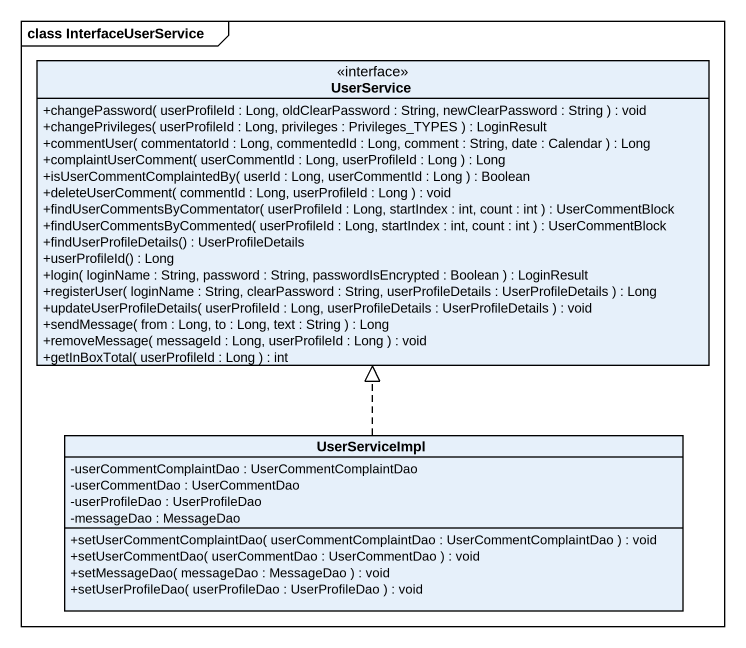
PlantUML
@startuml
mainframe class InterfaceUserService
hide circle
hide empty members
skinparam classAttributeIconSize 0
interface UserService {
  +changePassword( userProfileId : Long, oldClearPassword : String, newClearPassword : String ) : void
  +changePrivileges( userProfileId : Long, privileges : Privileges_TYPES ) : LoginResult
  +commentUser( commentatorId : Long, commentedId : Long, comment : String, date : Calendar ) : Long
  +complaintUserComment( userCommentId : Long, userProfileId : Long ) : Long
  +isUserCommentComplaintedBy( userId : Long, userCommentId : Long ) : Boolean
  +deleteUserComment( commentId : Long, userProfileId : Long ) : void
  +findUserCommentsByCommentator( userProfileId : Long, startIndex : int, count : int ) : UserCommentBlock
  +findUserCommentsByCommented( userProfileId : Long, startIndex : int, count : int ) : UserCommentBlock
  +findUserProfileDetails() : UserProfileDetails
  +userProfileId() : Long
  +login( loginName : String, password : String, passwordIsEncrypted : Boolean ) : LoginResult
  +registerUser( loginName : String, clearPassword : String, userProfileDetails : UserProfileDetails ) : Long
  +updateUserProfileDetails( userProfileId : Long, userProfileDetails : UserProfileDetails ) : void
  +sendMessage( from : Long, to : Long, text : String ) : Long
  +removeMessage( messageId : Long, userProfileId : Long ) : void
  +getInBoxTotal( userProfileId : Long ) : int
}
class UserServiceImpl {
  -userCommentComplaintDao : UserCommentComplaintDao
  -userCommentDao : UserCommentDao
  -userProfileDao : UserProfileDao
  -messageDao : MessageDao
  +setUserCommentComplaintDao( userCommentComplaintDao : UserCommentComplaintDao ) : void
  +setUserCommentDao( userCommentDao : UserCommentDao ) : void
  +setMessageDao( messageDao : MessageDao ) : void
  +setUserProfileDao( userProfileDao : UserProfileDao ) : void
}
UserServiceImpl .up.|> UserService
@enduml
